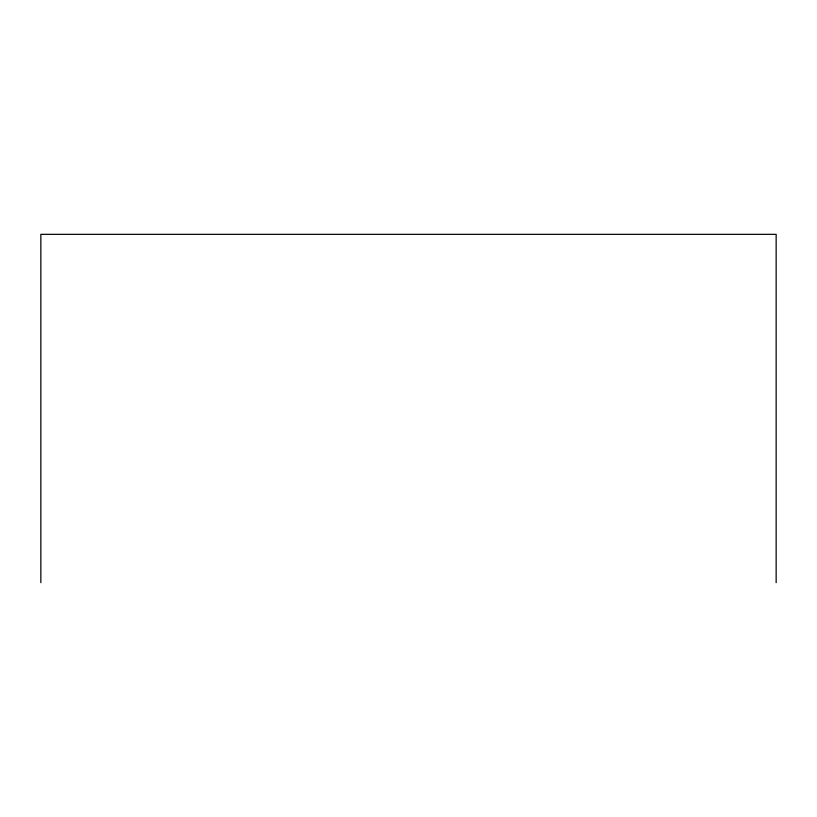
<?xml version="1.0" encoding="UTF-8"?>
<svg xmlns="http://www.w3.org/2000/svg" width="817" height="817" viewBox="0 0 817 817"><rect width="100%" height="100%" fill="white"/><g stroke="black" fill="none" stroke-linecap="round" stroke-linejoin="round"><path stroke-width="1.23" d="M776.15 582.664L776.15 234.336L40.85 234.336L40.85 582.664"/></g></svg>
